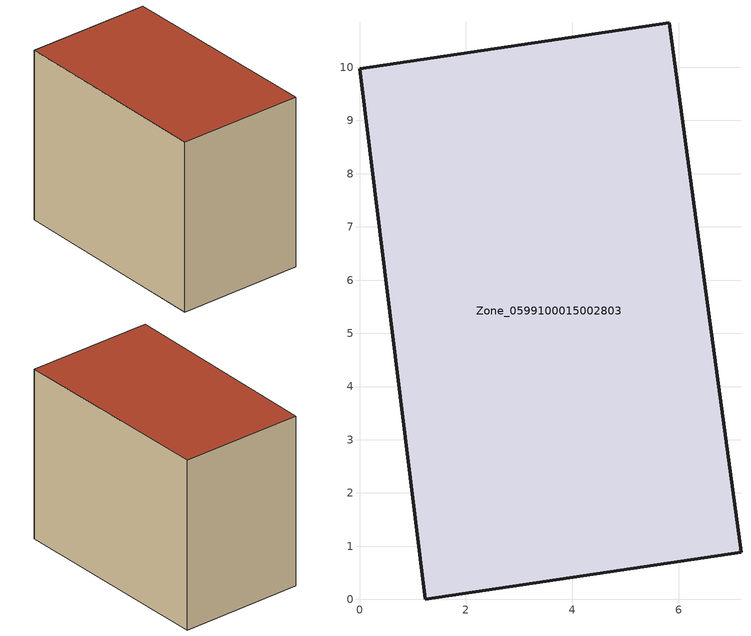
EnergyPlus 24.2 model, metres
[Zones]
Zone_0599100015002803
 floor ground (C_G): 0,9.97 5.82,10.84 7.17,0.88 1.24,0 z0.92
 wall outside (C_F): 5.82,10.84 0,9.97 1.24,0 7.17,0.88 5.82,10.84 z0.92:8.97
 roof outside (C_R): 1.24,0 7.17,0.88 5.82,10.84 0,9.97 z8.97
[BUILDING]
Pand.0599100015002803: North Axis=0; Terrain=City; Loads Convergence Tolerance Value=0.04; Temperature Convergence Tolerance Value=0.4; Solar Distribution=FullExterior; Maximum Number of Warmup Days=25; Minimum Number of Warmup Days=1
[Site:Location]
Rotterdam.The.Hague.AP_ZH_NLD Design_Conditions: Latitude=51.96; Longitude=4.45; Time Zone=1; Elevation=-4.5
[SITE:GROUNDTEMPERATURE:BUILDINGSURFACE]
18, 18, 18, 18, 18, 18, 18, 18, 18, 18, 18, 18
[MATERIAL] Thermal Absorptance=0.9; Solar Absorptance=0.7; Visible Absorptance=0.7
Name | Roughness | Thickness | Conductivity | Density | Specific Heat
G.TI.1965-1974 | MediumSmooth | 0.15 | 0.882353 | 540 | 1210
F.TI.1965-1974 | Rough | 0.3 | 0.697674 | 1920 | 840
R.TI.1965-1974 | MediumRough | 0.2 | 0.232558 | 1500 | 1000
[CONSTRUCTION]
C_G: G.TI.1965-1974
C_F: F.TI.1965-1974
C_R: R.TI.1965-1974
[ZONE]
Zone_0599100015002803: Type=1; Multiplier=1; Ceiling Height=Autocalculate; Volume=Autocalculate; Floor Area=autocalculate; Part of Total Floor Area=Yes
[ZONEINFILTRATION:DESIGNFLOWRATE]
Infil_Zone_0599100015002803: Zone or ZoneList or Space or SpaceList=Zone_0599100015002803; Schedule=AlwaysOn; Design Flow Rate Calculation Method=Flow/Area; Flow Rate per Floor Area=0.003; Constant Term Coefficient=1; Temperature Term Coefficient=0; Velocity Term Coefficient=0; Velocity Squared Term Coefficient=0
[HVACTEMPLATE:ZONE:IDEALLOADSAIRSYSTEM]
Zone_0599100015002803: Maximum Heating Supply Air Temperature=50; Minimum Cooling Supply Air Temperature=13; Maximum Heating Supply Air Humidity Ratio=0.0156; Minimum Cooling Supply Air Humidity Ratio=0.0077; Heating Limit=NoLimit; Cooling Limit=NoLimit; Dehumidification Control Type=ConstantSensibleHeatRatio; Cooling Sensible Heat Ratio=0.7; Dehumidification Setpoint=60; Humidification Control Type=None; Humidification Setpoint=30; Outdoor Air Method=None; Outdoor Air Flow Rate per Person=0.00944; Outdoor Air Flow Rate per Zone Floor Area=0; Outdoor Air Flow Rate per Zone=0; Demand Controlled Ventilation Type=None; Outdoor Air Economizer Type=NoEconomizer; Heat Recovery Type=None; Sensible Heat Recovery Effectiveness=0.7; Latent Heat Recovery Effectiveness=0.65
[ZONECONTROL:THERMOSTAT]
ThermostatControl_Zone_0599100015002803: Zone or ZoneList=Zone_0599100015002803; Control Type Schedule=DualSetpointControlType; Control 1=Thermostat_Zone_0599100015002803; Temperature Difference Between Cutout And Setpoint=0
[THERMOSTATSETPOINT:DUALSETPOINT]
Thermostat_Zone_0599100015002803: Heating Setpoint Temperature Schedule=HeatingSetpoint_Zone_0599100015002803; Cooling Setpoint Temperature Schedule=CoolingSetpoint_Zone_0599100015002803
[SCHEDULE:COMPACT]
HeatingSetpoint_Zone_0599100015002803: Through: 12/31, For: AllDays, Until: 24:00, 21
CoolingSetpoint_Zone_0599100015002803: Through: 12/31, For: AllDays, Until: 24:00, 24
DualSetpointControlType: Through: 12/31, For: AllDays, Until: 24:00, 4
AlwaysOn: Through: 12/31, For: AllDays, Until: 24:00, 1
